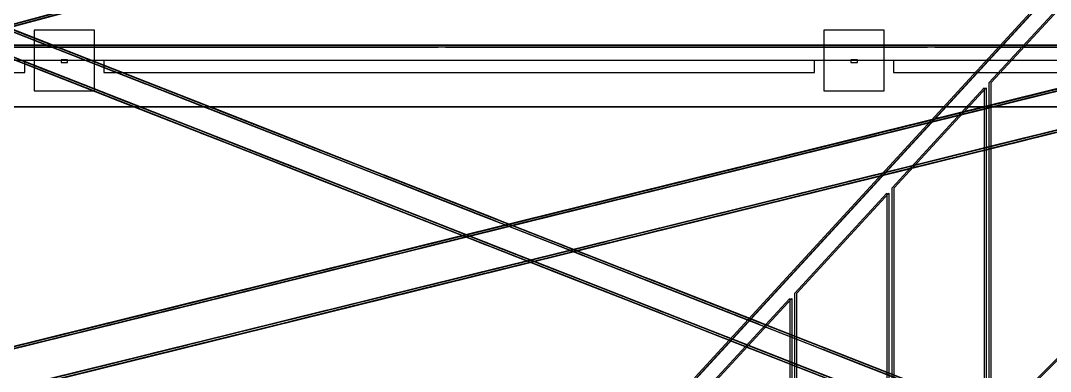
# Model space of a CAD drawing. Header units: millimetres. Extents: x -52000 to 48850, y -48850 to 51750.
# Drawn here: x 11668 to 19492, y 19641 to 22304 of the extents above; entities that cross this region are included whole.
import ezdxf

# ---------------------------------------------------------------- set-up
doc = ezdxf.new("R2010")
doc.units = ezdxf.units.MM
doc.layers.add('D-STR-BASE', color=7, linetype='Continuous', lineweight=25)
doc.layers.add('D-STR-STRC', color=7, linetype='Continuous', lineweight=25)

msp = doc.modelspace()

# ---------------------------------------------------------------- linework, layer by layer
at = {"layer": 'D-STR-BASE'}
for points in [[(11770, 21770), (12230, 21770), (12230, 22230), (11770, 22230)], [(17770, 21770), (18230, 21770), (18230, 22230), (17770, 22230)], [(24000, 22000), (-24000, 22000), (-24000, 21650), (24000, 21650)], [(24000, 22000), (-24000, 22000), (-24000, 21650), (24000, 21650)], [(24000, 22000), (-24000, 22000), (-24000, 21650), (24000, 21650)], [(24000, 22000), (-24000, 22000), (-24000, 21650), (24000, 21650)], [(24000, 22000), (-24000, 22000), (-24000, 21650), (24000, 21650)], [(24000, 22000), (-24000, 22000), (-24000, 21650), (24000, 21650)], [(24000, 22000), (-24000, 22000), (-24000, 21650), (24000, 21650)], [(24000, 22000), (-24000, 22000), (-24000, 21650), (24000, 21650)], [(11700, 22000), (6300, 22000), (6300, 21910), (11700, 21910)], [(11700, 22000), (6300, 22000), (6300, 21910), (11700, 21910)], [(12025, 22006), (11975, 22006), (11975, 21986), (12025, 21986)], [(17700, 22000), (12300, 22000), (12300, 21910), (17700, 21910)], [(17700, 22000), (12300, 22000), (12300, 21910), (17700, 21910)], [(18025, 22006), (17975, 22006), (17975, 21986), (18025, 21986)], [(23700, 22000), (18300, 22000), (18300, 21910), (23700, 21910)], [(23700, 22000), (18300, 22000), (18300, 21910), (23700, 21910)], [(-23650, -21650), (23650, -21650), (23650, 21650), (-23650, 21650)], [(-23650, -21650), (23650, -21650), (23650, 21650), (-23650, 21650)], [(-23650, -21650), (23650, -21650), (23650, 21650), (-23650, 21650)], [(-23650, -21650), (23650, -21650), (23650, 21650), (-23650, 21650)]]:
    msp.add_lwpolyline(points, close=True, dxfattribs=at)
at = {"layer": 'D-STR-STRC'}
for points in [[(26633.8, 26313.7), (26240.9, 26208.2), (10992.2, 22110.7), (11385.1, 22216.3)], [(26637.9, 26298.3), (26245.1, 26192.7), (10996.4, 22095.3), (11389.2, 22200.8)], [(19745.7, 22809), (19745.7, 19745.7), (16792.8, 16792.8), (16792.8, 19596.1)], [(19761.3, 22809), (19761.3, 19745.7), (16808.4, 16792.8), (16808.4, 19596.1)], [(12577.2, 22536.6), (11435.1, 22229.7), (11119, 22144.8)], [(12583.1, 22538.2), (12267, 22453.3), (11124.9, 22146.4)], [(19726.3, 22591.4), (19726.3, 19922.9), (19026.8, 19219.4), (19026.8, 21834.1)], [(19741.9, 22591.4), (19741.9, 19922.9), (19042.4, 19219.4), (19042.4, 21834.1)], [(22483, 22511.9), (22045.4, 22403.9), (9324.4, 19264.5), (9762, 19372.5)], [(22486.9, 22496.4), (22049.2, 22388.4), (9328.2, 19248.9), (9765.9, 19356.9)], [(11026.5, 22464.2), (11352.6, 22336.4), (19364.5, 19197), (19038.4, 19324.8)], [(12581.3, 22521.2), (11439.2, 22214.3), (11123.1, 22129.3)], [(12587.3, 22522.7), (12271.1, 22437.8), (11129, 22130.9)], [(11020.7, 22449.3), (11346.8, 22321.5), (19358.6, 19182.1), (19032.6, 19309.9)], [(11126.3, 22407.9), (11705.3, 22181.1), (11934.3, 22091.3)], [(11132.1, 22422.8), (11711.1, 22196), (11940.2, 22106.2)], [(11138.1, 22403.3), (11367.1, 22313.6), (11946.1, 22086.7)], [(11143.9, 22418.2), (11373, 22328.5), (11952, 22101.6)], [(10949.9, 22268.7), (11276, 22140.9), (19287.9, 19001.5), (18961.8, 19129.3)], [(10955.8, 22283.6), (11281.9, 22155.8), (19293.7, 19016.4), (18967.6, 19144.2)], [(11055.5, 22227.3), (11634.5, 22000.4), (11863.5, 21910.7)], [(11061.3, 22242.2), (11640.3, 22015.3), (11869.4, 21925.6)], [(11067.3, 22222.7), (11296.4, 22132.9), (11875.4, 21906.1)], [(11073.2, 22237.6), (11302.2, 22147.8), (11881.2, 21921)], [(22555.9, 22216.8), (22118.2, 22108.8), (9397.3, 18969.3), (9834.9, 19077.3)], [(22559.7, 22201.2), (22122.1, 22093.2), (9401.1, 18953.8), (9838.7, 19061.8)], [(11756.7, 22160.9), (12372.9, 21919.4), (12602, 21829.7)], [(11762.5, 22175.8), (12378.8, 21934.3), (12607.8, 21844.6)], [(11768.5, 22156.3), (11997.5, 22066.6), (12613.8, 21825.1)], [(11774.3, 22171.2), (12003.4, 22081.4), (12619.6, 21840)], [(22302.6, 22118.6), (22302.6, 22118.6), (-22302.6, 22118.6), (-22302.6, 22118.6)], [(14840.9, 22118.6), (14840.9, 22118.6), (11178.8, 22118.6), (11178.8, 22118.6)], [(14840.9, 22102.6), (14840.9, 22102.6), (11178.8, 22102.6), (11178.8, 22102.6)], [(18558, 22118.6), (18558, 22118.6), (14895.9, 22118.6), (14895.9, 22118.6)], [(18558, 22102.6), (18558, 22102.6), (14895.9, 22102.6), (14895.9, 22102.6)], [(22202.6, 22118.6), (22202.6, 22118.6), (18613, 22118.6), (18613, 22118.6)], [(22202.6, 22102.6), (22202.6, 22102.6), (18613, 22102.6), (18613, 22102.6)], [(11691.7, 21995.2), (12308, 21753.7), (12537, 21664)], [(11703.5, 21990.6), (11932.6, 21900.8), (12548.8, 21659.3)], [(11685.9, 21980.3), (12302.2, 21738.8), (12531.2, 21649.1)], [(11697.7, 21975.7), (11926.7, 21885.9), (12543, 21644.4)], [(12430.2, 21914.2), (13046.4, 21672.7), (13275.5, 21583)], [(12442, 21909.6), (12671, 21819.8), (13287.3, 21578.3)], [(20285.6, 21969.6), (19294.4, 21725), (18942.2, 21638.1)], [(20285.8, 21969.6), (19933.6, 21882.7), (18942.5, 21638.1)], [(20289.4, 21954), (19298.2, 21709.4), (18946.1, 21622.5)], [(20289.6, 21954.1), (19937.5, 21867.2), (18946.3, 21622.6)], [(12424.3, 21899.3), (13040.6, 21657.8), (13269.6, 21568.1)], [(12436.1, 21894.7), (12665.2, 21804.9), (13281.4, 21563.4)], [(18988.1, 21792.3), (18988.1, 19180.5), (18288.5, 18477), (18288.5, 21035.1)], [(19003.7, 21792.3), (19003.7, 19180.5), (18304.2, 18477), (18304.2, 21035.1)], [(12353.6, 21718.7), (12969.8, 21477.2), (13198.9, 21387.5)], [(12359.4, 21733.6), (12975.7, 21492.1), (13204.7, 21402.3)], [(12365.4, 21714.1), (12594.4, 21624.3), (13210.7, 21382.8)], [(12371.2, 21728.9), (12600.2, 21639.2), (13216.5, 21397.7)], [(19225.5, 21708), (18234.3, 21463.4), (17882.2, 21376.4)], [(19225.7, 21708), (18873.6, 21621.1), (17882.4, 21376.5)], [(19229.3, 21692.4), (18238.1, 21447.8), (17886, 21360.9)], [(19229.6, 21692.5), (18877.4, 21605.6), (17886.2, 21361)], [(20358.4, 21674.4), (19367.2, 21429.8), (19015.1, 21342.9)], [(20358.6, 21674.5), (20006.5, 21587.6), (19015.3, 21343)], [(13092, 21637.7), (13708.2, 21396.2), (13937.3, 21306.5)], [(13097.8, 21652.6), (13714.1, 21411.1), (13943.1, 21321.4)], [(13103.8, 21633.1), (13332.8, 21543.3), (13949.1, 21301.8)], [(13109.6, 21648), (13338.7, 21558.2), (13954.9, 21316.7)], [(20362.2, 21658.9), (19371.1, 21414.3), (19018.9, 21327.4)], [(20362.5, 21659), (20010.3, 21572.1), (19019.2, 21327.4)], [(13021.2, 21457.1), (13637.5, 21215.6), (13866.5, 21125.8)], [(13027, 21472), (13643.3, 21230.5), (13872.3, 21140.7)], [(13033, 21452.4), (13262.1, 21362.7), (13878.3, 21121.2)], [(13038.9, 21467.3), (13267.9, 21377.6), (13884.2, 21136.1)], [(18165.4, 21446.3), (17174.2, 21201.7), (16822.1, 21114.8)], [(18165.6, 21446.4), (17813.5, 21359.5), (16822.3, 21114.9)], [(13759.6, 21376.1), (14375.9, 21134.6), (14604.9, 21044.8)], [(13765.5, 21391), (14381.7, 21149.5), (14610.8, 21059.7)], [(13771.5, 21371.4), (14000.5, 21281.7), (14616.8, 21040.2)], [(13777.3, 21386.3), (14006.3, 21296.6), (14622.6, 21055.1)], [(18169.2, 21430.8), (17178.1, 21186.2), (16825.9, 21099.3)], [(18169.5, 21430.9), (17817.3, 21344), (16826.1, 21099.4)], [(19298.3, 21412.8), (18307.2, 21168.2), (17955, 21081.3)], [(19298.6, 21412.9), (18946.4, 21326), (17955.2, 21081.4)], [(19302.1, 21397.3), (18311, 21152.7), (17958.8, 21065.8)], [(19302.4, 21397.3), (18950.2, 21310.4), (17959.1, 21065.8)], [(13694.7, 21210.3), (14311, 20968.9), (14540, 20879.1)], [(13706.5, 21205.7), (13935.5, 21116), (14551.8, 20874.5)], [(13688.9, 21195.4), (14305.1, 20954), (14534.2, 20864.2)], [(13700.7, 21190.8), (13929.7, 21101.1), (14546, 20859.6)], [(14433.1, 21129.3), (15049.4, 20887.9), (15278.4, 20798.1)], [(14444.9, 21124.7), (14674, 21035), (15290.2, 20793.5)], [(17105.3, 21184.7), (16114.1, 20940.1), (15762, 20853.2)], [(17105.6, 21184.8), (16753.4, 21097.9), (15762.2, 20853.3)], [(17109.1, 21169.2), (16118, 20924.6), (15765.8, 20837.7)], [(17109.4, 21169.3), (16757.2, 21082.3), (15766.1, 20837.7)], [(18238.2, 21151.2), (17247.1, 20906.6), (16894.9, 20819.7)], [(18238.5, 21151.3), (17886.3, 21064.3), (16895.2, 20819.7)], [(18242.1, 21135.7), (17250.9, 20891.1), (16898.7, 20804.1)], [(18242.3, 21135.7), (17890.1, 21048.8), (16899, 20804.2)], [(14427.3, 21114.4), (15043.6, 20873), (15272.6, 20783.2)], [(14439.1, 21109.8), (14668.1, 21020.1), (15284.4, 20778.6)], [(18249.9, 20993.3), (18249.9, 18438.1), (17550.3, 17734.6), (17550.3, 20236)], [(18265.5, 20993.3), (18265.5, 18438.1), (17565.9, 17734.6), (17565.9, 20236)], [(14356.5, 20933.8), (14972.8, 20692.3), (15201.8, 20602.6)], [(14362.4, 20948.7), (14978.6, 20707.2), (15207.7, 20617.5)], [(14368.3, 20929.2), (14597.4, 20839.4), (15213.6, 20598)], [(14374.2, 20944.1), (14603.2, 20854.3), (15219.5, 20612.9)], [(16045.2, 20923.1), (15054.1, 20678.5), (14701.9, 20591.6)], [(16045.5, 20923.2), (15693.3, 20836.3), (14702.1, 20591.6)], [(16049.1, 20907.6), (15057.9, 20663), (14705.7, 20576.1)], [(16049.3, 20907.6), (15697.1, 20820.7), (14706, 20576.1)], [(17178.1, 20889.6), (16187, 20645), (15834.8, 20558.1)], [(17178.4, 20889.6), (16826.2, 20802.7), (15835.1, 20558.1)], [(15094.9, 20852.8), (15711.2, 20611.3), (15940.2, 20521.6)], [(15100.8, 20867.7), (15717, 20626.2), (15946.1, 20536.5)], [(15106.8, 20848.2), (15335.8, 20758.5), (15952.1, 20517)], [(15112.6, 20863.1), (15341.6, 20773.4), (15957.9, 20531.9)], [(17182, 20874), (16190.8, 20629.4), (15838.7, 20542.5)], [(17182.2, 20874.1), (16830.1, 20787.2), (15838.9, 20542.6)], [(14985.1, 20661.5), (13994, 20416.9), (13641.8, 20330)], [(14985.4, 20661.5), (14633.2, 20574.6), (13642.1, 20330)], [(15024.2, 20672.2), (15640.4, 20430.7), (15869.5, 20341)], [(15030, 20687.1), (15646.3, 20445.6), (15875.3, 20355.9)], [(15036, 20667.6), (15265, 20577.8), (15881.3, 20336.3)], [(15041.8, 20682.5), (15270.9, 20592.7), (15887.1, 20351.2)], [(14989, 20646), (13997.8, 20401.3), (13645.7, 20314.4)], [(14989.2, 20646), (14637.1, 20559.1), (13645.9, 20314.5)], [(16118.1, 20628), (15126.9, 20383.4), (14774.7, 20296.4)], [(16118.3, 20628), (15766.1, 20541.1), (14775, 20296.5)], [(16121.9, 20612.4), (15130.7, 20367.8), (14778.6, 20280.9)], [(16122.1, 20612.5), (15770, 20525.6), (14778.8, 20281)], [(15762.6, 20591.2), (16378.9, 20349.7), (16607.9, 20260)], [(15768.4, 20606.1), (16384.7, 20364.6), (16613.7, 20274.9)], [(15774.4, 20586.6), (16003.4, 20496.8), (16619.7, 20255.4)], [(15780.3, 20601.5), (16009.3, 20511.7), (16625.6, 20270.3)], [(15697.7, 20425.5), (16313.9, 20184), (16543, 20094.3)], [(15709.5, 20420.9), (15938.5, 20331.1), (16554.8, 20089.6)], [(13925.1, 20399.9), (12933.9, 20155.3), (12581.7, 20068.3)], [(13925.3, 20399.9), (13573.1, 20313), (12582, 20068.4)], [(13928.9, 20384.3), (12937.7, 20139.7), (12585.6, 20052.8)], [(13929.1, 20384.4), (13577, 20297.5), (12585.8, 20052.9)], [(15058, 20366.3), (14066.8, 20121.7), (13714.7, 20034.8)], [(15058.2, 20366.4), (14706.1, 20279.5), (13714.9, 20034.9)], [(15061.8, 20350.8), (14070.7, 20106.2), (13718.5, 20019.3)], [(15062.1, 20350.9), (14709.9, 20264), (13718.7, 20019.3)], [(15691.8, 20410.6), (16308.1, 20169.1), (16537.1, 20079.4)], [(15703.6, 20406), (15932.7, 20316.2), (16548.9, 20074.7)], [(16436.1, 20344.5), (17052.4, 20103), (17281.4, 20013.3)], [(16430.3, 20329.6), (17046.5, 20088.1), (17275.6, 19998.4)], [(16442.1, 20325), (16671.1, 20235.2), (17287.4, 19993.7)], [(16447.9, 20339.9), (16676.9, 20250.1), (17293.2, 20008.6)], [(17511.7, 20194.2), (17511.7, 17695.8), (16812.1, 16992.2), (16812.1, 19437)], [(17527.3, 20194.2), (17527.3, 17695.8), (16827.7, 16992.2), (16827.7, 19437)], [(12865, 20138.2), (11873.8, 19893.6), (11521.7, 19806.7)], [(12865.2, 20138.3), (12513.1, 20051.4), (11521.9, 19806.8)], [(12868.8, 20122.7), (11877.6, 19878.1), (11525.5, 19791.2)], [(12869.1, 20122.8), (12516.9, 20035.9), (11525.7, 19791.3)], [(16359.5, 20149), (16975.7, 19907.5), (17204.8, 19817.7)], [(16365.3, 20163.9), (16981.6, 19922.4), (17210.6, 19832.6)], [(16371.3, 20144.3), (16600.3, 20054.6), (17216.6, 19813.1)], [(16377.1, 20159.2), (16606.2, 20069.5), (17222.4, 19828)], [(13997.9, 20104.7), (13006.7, 19860.1), (12654.6, 19773.2)], [(13998.1, 20104.8), (13646, 20017.9), (12654.8, 19773.3)], [(14001.7, 20089.2), (13010.6, 19844.6), (12658.4, 19757.7)], [(14002, 20089.2), (13649.8, 20002.3), (12658.7, 19757.7)], [(17097.9, 20068), (17714.2, 19826.5), (17943.2, 19736.7)], [(17103.7, 20082.9), (17720, 19841.4), (17949, 19751.6)], [(17109.7, 20063.3), (17338.8, 19973.6), (17955, 19732.1)], [(17115.6, 20078.2), (17344.6, 19988.5), (17960.9, 19747)], [(11804.9, 19876.6), (10813.7, 19632), (10461.6, 19545.1)], [(11805.1, 19876.7), (11453, 19789.8), (10461.8, 19545.2)], [(17027.1, 19887.3), (17643.4, 19645.9), (17872.4, 19556.1)], [(17033, 19902.2), (17649.2, 19660.8), (17878.3, 19571)], [(17038.9, 19882.7), (17268, 19793), (17884.2, 19551.5)], [(17044.8, 19897.6), (17273.8, 19807.9), (17890.1, 19566.4)], [(11808.7, 19861.1), (10817.6, 19616.5), (10465.4, 19529.6)], [(11809, 19861.2), (11456.8, 19774.2), (10465.6, 19529.6)], [(12937.8, 19843.1), (11946.7, 19598.5), (11594.5, 19511.6)], [(12938.1, 19843.2), (12585.9, 19756.3), (11594.7, 19511.6)], [(12941.6, 19827.6), (11950.5, 19583), (11598.3, 19496)], [(12941.9, 19827.6), (12589.7, 19740.7), (11598.6, 19496.1)], [(17765.6, 19806.4), (18381.8, 19564.9), (18610.9, 19475.1)], [(17771.4, 19821.3), (18387.7, 19579.8), (18616.7, 19490)], [(17777.4, 19801.7), (18006.4, 19712), (18622.7, 19470.5)], [(17783.2, 19816.6), (18012.3, 19726.9), (18628.5, 19485.4)]]:
    msp.add_lwpolyline(points, close=True, dxfattribs=at)
for points in [[(26625.7, 26295), (11377, 22197.5)], [(26637.9, 26298.3), (11389.2, 22200.8)], [(26245.1, 26192.7), (10996.4, 22095.3)], [(26257.4, 26196), (11008.6, 22098.6)], [(19745.7, 22809), (16792.8, 19596.1)], [(19745.7, 22789), (16792.8, 19576.1)], [(22469.4, 22508.5), (9748.4, 19369.1)], [(22483, 22511.9), (9762, 19372.5)], [(11026.5, 22464.2), (19038.4, 19324.8)], [(11042.1, 22458.1), (19053.9, 19318.7)], [(22045.4, 22403.9), (9324.4, 19264.5)], [(22059.1, 22407.3), (9338.1, 19267.8)], [(11337.1, 22342.5), (19349, 19203.1)], [(11352.6, 22336.4), (19364.5, 19197)], [(10949.9, 22268.7), (18961.8, 19129.3)], [(10965.5, 22262.6), (18977.3, 19123.2)], [(22546, 22197.8), (9825, 19058.4)], [(22559.7, 22201.2), (9838.7, 19061.8)], [(11260.5, 22147), (19272.3, 19007.6)], [(22302.6, 22102.6), (-22302.6, 22102.6)], [(22122.1, 22093.2), (9401.1, 18953.8)], [(22135.8, 22096.6), (9414.8, 18957.2)], [(11276, 22140.9), (19287.9, 19001.5)]]:
    msp.add_lwpolyline(points, dxfattribs=at)

doc.saveas('drawing.dxf')
